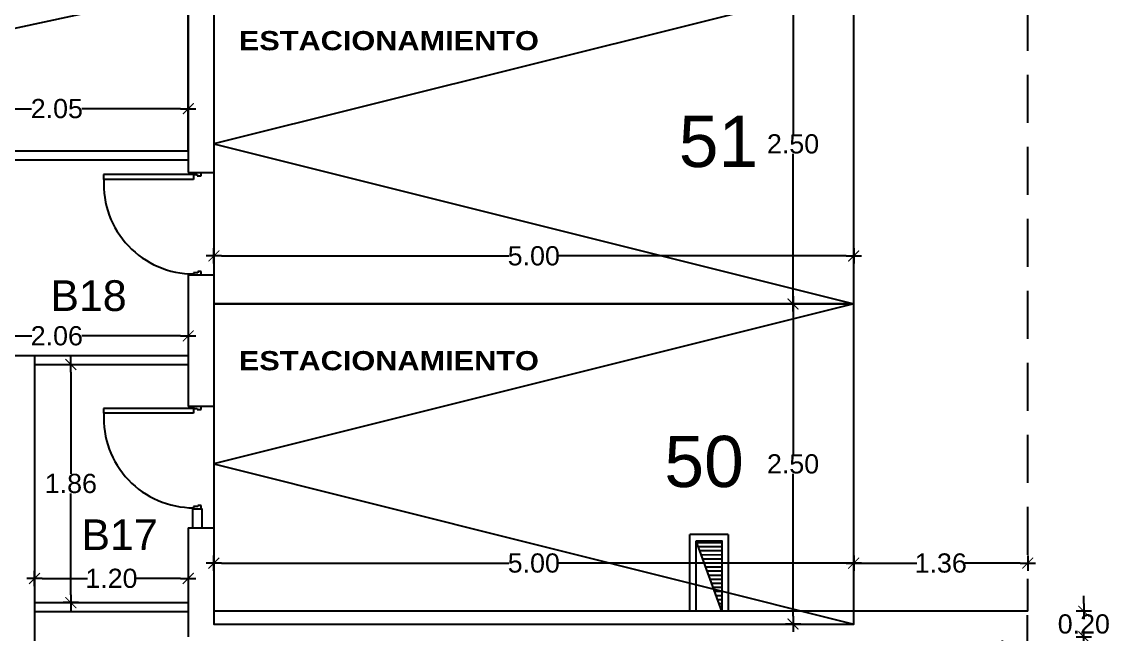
# Model space of a CAD drawing. Header units: millimetres. Extents: x 1217 to 2428, y 234 to 644.
# Drawn here: x 2363.33 to 2371.83, y 360.09 to 364.87 of the extents above; entities that cross this region are included whole.
import ezdxf

# ---------------------------------------------------------------- set-up
doc = ezdxf.new("R2010")
doc.units = ezdxf.units.MM
doc.linetypes.add('HIDDEN2', pattern=[0.1875, 0.125, -0.0625])
doc.layers.get('0').update_dxf_attribs({"lineweight": 5})
for name, color, linetype in [('0.1', 251, 'Continuous'), ('0.3', 6, 'Continuous'), ('A-DOORSYM', 1, 'Continuous'), ('COTAS INTERIORES', 3, 'Continuous'), ('hoja puerta', 2, 'Continuous'), ('Muebles', 8, 'Continuous'), ('MURO', 5, 'Continuous'), ('muros', 7, 'Continuous'), ('Pavimento', 8, 'Continuous'), ('SHAFT', 3, 'Continuous'), ('Texto', 1, 'Continuous'), ('Textos', 2, 'Continuous')]:
    doc.layers.add(name, color=color, linetype=linetype)
doc.styles.add('DIM000', font='')
doc.styles.add('INTERARQ', font='arial.ttf')
doc.styles.get("Standard").update_dxf_attribs({"font": 'arial.ttf'})
doc.styles.get('DIM000').set_extended_font_data('Arial Black')
doc.dimstyles.new('ESCALA_1-50', dxfattribs={"dimtxt": 0.15, "dimasz": 0.06, "dimexe": 0.18, "dimexo": 0.0625, "dimgap": 0, "dimtad": 0, "dimtih": 1, "dimtoh": 1, "dimzin": 0, "dimdsep": 46, "dimtxsty": 'INTERARQ', "dimblk": 'DIMTICK', "dimcen": 0, "dimse1": 1, "dimse2": 1, "dimclrd": 256, "dimclre": 1, "dimclrt": 2, "dimadec": 0, "dimazin": 0, "dimtfac": 4.5, "dimtofl": 0, "dimtmove": 2, "dimatfit": 3, "dimldrblk": 'DIMTICK', "dimfxl": 1, "dimtolj": 1, "dimtzin": 0, "dimarcsym": 0})

# ---------------------------------------------------------------- blocks, each defined once
blk = doc.blocks.new('Simple-A ras - 095 x 202mm_1-19-10_54')
at = {"layer": 'A-DOORSYM'}
blk.add_arc((0.368, 0.035), 0.834, 87.0334, 180, dxfattribs=at)
at = {"layer": 'hoja puerta'}
for p, q in [((0.411, 0.035), (0.411, 0.87)), ((0.456, 0.87), (0.411, 0.87)), ((0.456, 0.035), (0.456, 0.87)), ((-0.455, 0.035), (-0.475, 0.035)), ((-0.455, -0.004), (-0.455, 0.035)), ((0.456, 0.035), (0.411, 0.035)), ((0.455, 0.001), (0.445, 0.001)), ((0.445, 0.001), (0.445, -0.035)), ((0.455, 0.035), (0.455, 0.001)), ((0.475, 0.035), (0.455, 0.035)), ((-0.475, -0.035), (-0.445, -0.035)), ((-0.445, -0.004), (-0.455, -0.004)), ((-0.445, -0.035), (-0.445, -0.004)), ((0.445, -0.035), (0.475, -0.035))]:
    blk.add_line(p, q, dxfattribs=at)
blk = doc.blocks.new('DIMTICK')
at = {"color": 1}
for p, q in [((-1, 0), (1, 0)), ((0, 1), (0, -1))]:
    blk.add_line(p, q, dxfattribs=at)
at = {"color": 3, "const_width": 0.141}
blk.add_lwpolyline([(0.71, 0.71), (-0.71, -0.71)], dxfattribs=at)
blk = doc.blocks.new('*D31')
at = {"layer": 'COTAS INTERIORES', "lineweight": -2, "ltscale": 3, "transparency": 16777216}
for p, q in [((2358.8937, 365.6233), (2361.5396, 365.6233)), ((2364.5746, 365.6233), (2361.9287, 365.6233))]:
    blk.add_line(p, q, dxfattribs=at)
at = {"layer": 'Defpoints', "color": 0, "ltscale": 3, "transparency": 16777216}
for p in [(2364.6346, 365.6233), (2358.8337, 363.8629, 0), (2364.6346, 363.8629, 0)]:
    blk.add_point(p, dxfattribs=at)
at = {"layer": 'COTAS INTERIORES', "lineweight": -2, "ltscale": 3, "transparency": 16777216, "xscale": 0.06, "yscale": 0.06, "zscale": 0.06, "rotation": 180}
blk.add_blockref('DIMTICK', (2358.8337, 365.6233), dxfattribs=at)
at = {"layer": 'COTAS INTERIORES', "lineweight": -2, "ltscale": 3, "transparency": 16777216, "xscale": 0.06, "yscale": 0.06, "zscale": 0.06}
blk.add_blockref('DIMTICK', (2364.6346, 365.6233), dxfattribs=at)
at = {"layer": 'COTAS INTERIORES', "color": 2, "ltscale": 3, "transparency": 16777216, "insert": (2361.7341, 365.6233), "char_height": 0.15, "attachment_point": 5, "style": 'INTERARQ'}
blk.add_mtext('\\A1;5.80', dxfattribs=at)
blk = doc.blocks.new('*D36')
at = {"layer": 'COTAS INTERIORES', "lineweight": -2, "ltscale": 3, "transparency": 16777216}
for p, q in [((2364.8946, 363.0411), (2367.1401, 363.0411)), ((2369.7746, 363.0411), (2367.5292, 363.0411))]:
    blk.add_line(p, q, dxfattribs=at)
at = {"layer": 'Defpoints', "color": 0, "ltscale": 3, "transparency": 16777216}
for p in [(2369.8346, 363.0411), (2364.8346, 362.6657, 0), (2369.8346, 362.6657, 0)]:
    blk.add_point(p, dxfattribs=at)
at = {"layer": 'COTAS INTERIORES', "lineweight": -2, "ltscale": 3, "transparency": 16777216, "xscale": 0.06, "yscale": 0.06, "zscale": 0.06, "rotation": 180}
blk.add_blockref('DIMTICK', (2364.8346, 363.0411), dxfattribs=at)
at = {"layer": 'COTAS INTERIORES', "lineweight": -2, "ltscale": 3, "transparency": 16777216, "xscale": 0.06, "yscale": 0.06, "zscale": 0.06}
blk.add_blockref('DIMTICK', (2369.8346, 363.0411), dxfattribs=at)
at = {"layer": 'COTAS INTERIORES', "color": 2, "ltscale": 3, "transparency": 16777216, "insert": (2367.3346, 363.0411), "char_height": 0.15, "attachment_point": 5, "style": 'INTERARQ'}
blk.add_mtext('\\A1;5.00', dxfattribs=at)
blk = doc.blocks.new('*D37')
at = {"layer": 'COTAS INTERIORES', "lineweight": -2, "ltscale": 3, "transparency": 16777216}
for p, q in [((2364.8946, 360.6412), (2367.1401, 360.6412)), ((2369.7746, 360.6412), (2367.5292, 360.6412))]:
    blk.add_line(p, q, dxfattribs=at)
at = {"layer": 'Defpoints', "color": 0, "ltscale": 3, "transparency": 16777216}
for p in [(2369.8346, 360.6412), (2364.8346, 360.2658, 0), (2369.8346, 360.2658, 0)]:
    blk.add_point(p, dxfattribs=at)
at = {"layer": 'COTAS INTERIORES', "lineweight": -2, "ltscale": 3, "transparency": 16777216, "xscale": 0.06, "yscale": 0.06, "zscale": 0.06, "rotation": 180}
blk.add_blockref('DIMTICK', (2364.8346, 360.6412), dxfattribs=at)
at = {"layer": 'COTAS INTERIORES', "lineweight": -2, "ltscale": 3, "transparency": 16777216, "xscale": 0.06, "yscale": 0.06, "zscale": 0.06}
blk.add_blockref('DIMTICK', (2369.8346, 360.6412), dxfattribs=at)
at = {"layer": 'COTAS INTERIORES', "color": 2, "ltscale": 3, "transparency": 16777216, "insert": (2367.3346, 360.6412), "char_height": 0.15, "attachment_point": 5, "style": 'INTERARQ'}
blk.add_mtext('\\A1;5.00', dxfattribs=at)
blk = doc.blocks.new('*D62')
at = {"layer": 'COTAS INTERIORES', "lineweight": -2, "ltscale": 3, "transparency": 16777216}
for p, q in [((2362.7141, 366.3029), (2362.7141, 365.1894)), ((2362.7141, 363.9229), (2362.7141, 365.0363))]:
    blk.add_line(p, q, dxfattribs=at)
at = {"layer": 'Defpoints', "color": 0, "ltscale": 3, "transparency": 16777216}
for p in [(2362.7141, 366.3629), (2363.4053, 366.3629, 0), (2363.4053, 363.8629, 0)]:
    blk.add_point(p, dxfattribs=at)
at = {"layer": 'COTAS INTERIORES', "lineweight": -2, "ltscale": 3, "transparency": 16777216, "xscale": 0.06, "yscale": 0.06, "zscale": 0.06}
for p, rotation in [((2362.7141, 366.3629), 90), ((2362.7141, 363.8629), 270)]:
    blk.add_blockref('DIMTICK', p, dxfattribs=dict(at, rotation=rotation))
at = {"layer": 'COTAS INTERIORES', "color": 2, "ltscale": 3, "transparency": 16777216, "insert": (2362.7141, 365.1129), "char_height": 0.15, "attachment_point": 5, "style": 'INTERARQ'}
blk.add_mtext('\\A1;2.50', dxfattribs=at)
blk = doc.blocks.new('*D65')
at = {"layer": 'COTAS INTERIORES', "lineweight": -2, "ltscale": 3, "transparency": 16777216}
for p, q in [((2369.3607, 365.1057), (2369.3607, 363.9923)), ((2369.3607, 362.7257), (2369.3607, 363.8391))]:
    blk.add_line(p, q, dxfattribs=at)
at = {"layer": 'Defpoints', "color": 0, "ltscale": 3, "transparency": 16777216}
for p in [(2369.8346, 365.1657, 0), (2369.3607, 362.6657), (2369.8346, 362.6657)]:
    blk.add_point(p, dxfattribs=at)
at = {"layer": 'COTAS INTERIORES', "lineweight": -2, "ltscale": 3, "transparency": 16777216, "xscale": 0.06, "yscale": 0.06, "zscale": 0.06}
for p, rotation in [((2369.3607, 365.1657), 90), ((2369.3607, 362.6657), 270)]:
    blk.add_blockref('DIMTICK', p, dxfattribs=dict(at, rotation=rotation))
at = {"layer": 'COTAS INTERIORES', "color": 2, "ltscale": 3, "transparency": 16777216, "insert": (2369.3607, 363.9157), "char_height": 0.15, "attachment_point": 5, "style": 'INTERARQ'}
blk.add_mtext('\\A1;2.50', dxfattribs=at)
blk = doc.blocks.new('*D66')
at = {"layer": 'COTAS INTERIORES', "lineweight": -2, "ltscale": 3, "transparency": 16777216}
for p, q in [((2369.3607, 362.6057), (2369.3607, 361.4923)), ((2369.3607, 360.2257), (2369.3607, 361.3391))]:
    blk.add_line(p, q, dxfattribs=at)
at = {"layer": 'Defpoints', "color": 0, "ltscale": 3, "transparency": 16777216}
for p in [(2369.8346, 362.6657), (2369.3607, 360.1657), (2369.8346, 360.1657)]:
    blk.add_point(p, dxfattribs=at)
at = {"layer": 'COTAS INTERIORES', "lineweight": -2, "ltscale": 3, "transparency": 16777216, "xscale": 0.06, "yscale": 0.06, "zscale": 0.06}
for p, rotation in [((2369.3607, 362.6657), 90), ((2369.3607, 360.1657), 270)]:
    blk.add_blockref('DIMTICK', p, dxfattribs=dict(at, rotation=rotation))
at = {"layer": 'COTAS INTERIORES', "color": 2, "ltscale": 3, "transparency": 16777216, "insert": (2369.3607, 361.4157), "char_height": 0.15, "attachment_point": 5, "style": 'INTERARQ'}
blk.add_mtext('\\A1;2.50', dxfattribs=at)
blk = doc.blocks.new('*D70')
at = {"layer": 'COTAS INTERIORES', "lineweight": -2, "ltscale": 3, "transparency": 16777216}
for p, q in [((2362.6396, 364.1914), (2363.4105, 364.1914)), ((2364.5746, 364.1914), (2363.8038, 364.1914))]:
    blk.add_line(p, q, dxfattribs=at)
at = {"layer": 'Defpoints', "color": 0, "ltscale": 3, "transparency": 16777216}
for p in [(2364.6346, 364.1914), (2364.6346, 363.8629), (2362.5796, 363.7929, 0)]:
    blk.add_point(p, dxfattribs=at)
at = {"layer": 'COTAS INTERIORES', "lineweight": -2, "ltscale": 3, "transparency": 16777216, "xscale": 0.06, "yscale": 0.06, "zscale": 0.06, "rotation": 180}
blk.add_blockref('DIMTICK', (2362.5796, 364.1914), dxfattribs=at)
at = {"layer": 'COTAS INTERIORES', "lineweight": -2, "ltscale": 3, "transparency": 16777216, "xscale": 0.06, "yscale": 0.06, "zscale": 0.06}
blk.add_blockref('DIMTICK', (2364.6346, 364.1914), dxfattribs=at)
at = {"layer": 'COTAS INTERIORES', "color": 2, "ltscale": 3, "transparency": 16777216, "insert": (2363.6071, 364.1914), "char_height": 0.15, "attachment_point": 5, "style": 'INTERARQ'}
blk.add_mtext('\\A1;2.05', dxfattribs=at)
blk = doc.blocks.new('*D39')
at = {"layer": 'COTAS INTERIORES', "lineweight": -2, "ltscale": 3, "transparency": 16777216}
for p, q in [((2362.6396, 362.4164), (2363.4111, 362.4164)), ((2364.5746, 362.4164), (2363.8032, 362.4164))]:
    blk.add_line(p, q, dxfattribs=at)
at = {"layer": 'Defpoints', "color": 0, "ltscale": 3, "transparency": 16777216}
for p in [(2364.6346, 362.4164), (2362.5796, 362.2633, 0), (2364.6346, 362.2633, 0)]:
    blk.add_point(p, dxfattribs=at)
at = {"layer": 'COTAS INTERIORES', "lineweight": -2, "ltscale": 3, "transparency": 16777216, "xscale": 0.06, "yscale": 0.06, "zscale": 0.06, "rotation": 180}
blk.add_blockref('DIMTICK', (2362.5796, 362.4164), dxfattribs=at)
at = {"layer": 'COTAS INTERIORES', "lineweight": -2, "ltscale": 3, "transparency": 16777216, "xscale": 0.06, "yscale": 0.06, "zscale": 0.06}
blk.add_blockref('DIMTICK', (2364.6346, 362.4164), dxfattribs=at)
at = {"layer": 'COTAS INTERIORES', "color": 2, "ltscale": 3, "transparency": 16777216, "insert": (2363.6071, 362.4164), "char_height": 0.15, "attachment_point": 5, "style": 'INTERARQ'}
blk.add_mtext('\\A1;2.06', dxfattribs=at)
blk = doc.blocks.new('*D76')
at = {"layer": 'COTAS INTERIORES', "lineweight": -2, "ltscale": 3, "transparency": 16777216}
for p, q in [((2363.7169, 362.1333), (2363.7169, 361.3395)), ((2363.7169, 360.3924), (2363.7169, 361.1863))]:
    blk.add_line(p, q, dxfattribs=at)
at = {"layer": 'Defpoints', "color": 0, "ltscale": 3, "transparency": 16777216}
for p in [(2363.6062, 362.1933, 0), (2363.7169, 362.1933), (2363.6062, 360.3324, 0)]:
    blk.add_point(p, dxfattribs=at)
at = {"layer": 'COTAS INTERIORES', "lineweight": -2, "ltscale": 3, "transparency": 16777216, "xscale": 0.06, "yscale": 0.06, "zscale": 0.06}
for p, rotation in [((2363.7169, 362.1933), 90), ((2363.7169, 360.3324), 270)]:
    blk.add_blockref('DIMTICK', p, dxfattribs=dict(at, rotation=rotation))
at = {"layer": 'COTAS INTERIORES', "color": 2, "ltscale": 3, "transparency": 16777216, "insert": (2363.7169, 361.2629), "char_height": 0.15, "attachment_point": 5, "style": 'INTERARQ'}
blk.add_mtext('\\A1;1.86', dxfattribs=at)
blk = doc.blocks.new('*D77')
at = {"layer": 'COTAS INTERIORES', "lineweight": -2, "ltscale": 3, "transparency": 16777216}
for p, q in [((2363.4927, 360.5216), (2363.8462, 360.5216)), ((2364.5746, 360.5216), (2364.2212, 360.5216))]:
    blk.add_line(p, q, dxfattribs=at)
at = {"layer": 'Defpoints', "color": 0, "ltscale": 3, "transparency": 16777216}
for p in [(2363.4327, 360.5298, 0), (2364.6346, 360.5462, 0), (2364.6346, 360.5216)]:
    blk.add_point(p, dxfattribs=at)
at = {"layer": 'COTAS INTERIORES', "lineweight": -2, "ltscale": 3, "transparency": 16777216, "xscale": 0.06, "yscale": 0.06, "zscale": 0.06, "rotation": 180}
blk.add_blockref('DIMTICK', (2363.4327, 360.5216), dxfattribs=at)
at = {"layer": 'COTAS INTERIORES', "lineweight": -2, "ltscale": 3, "transparency": 16777216, "xscale": 0.06, "yscale": 0.06, "zscale": 0.06}
blk.add_blockref('DIMTICK', (2364.6346, 360.5216), dxfattribs=at)
at = {"layer": 'COTAS INTERIORES', "color": 2, "ltscale": 3, "transparency": 16777216, "insert": (2364.0337, 360.5216), "char_height": 0.15, "attachment_point": 5, "style": 'INTERARQ'}
blk.add_mtext('\\A1;1.20', dxfattribs=at)
blk = doc.blocks.new('*D132')
at = {"layer": 'COTAS INTERIORES', "lineweight": -2, "ltscale": 3, "transparency": 16777216}
for p, q in [((2371.6331, 360.3247), (2371.6331, 360.3847)), ((2371.6331, 360.0057), (2371.6331, 359.9457))]:
    blk.add_line(p, q, dxfattribs=at)
at = {"layer": 'Defpoints', "color": 0, "ltscale": 3, "transparency": 16777216}
for p in [(2371.1948, 360.2647, 0), (2370.9946, 360.0657, 0), (2371.6331, 360.0657)]:
    blk.add_point(p, dxfattribs=at)
at = {"layer": 'COTAS INTERIORES', "lineweight": -2, "ltscale": 3, "transparency": 16777216, "xscale": 0.06, "yscale": 0.06, "zscale": 0.06}
for p, rotation in [((2371.6331, 360.2647), 270), ((2371.6331, 360.0657), 90)]:
    blk.add_blockref('DIMTICK', p, dxfattribs=dict(at, rotation=rotation))
at = {"layer": 'COTAS INTERIORES', "color": 2, "ltscale": 3, "transparency": 16777216, "insert": (2371.6331, 360.1652), "char_height": 0.15, "attachment_point": 5, "style": 'INTERARQ'}
blk.add_mtext('\\A1;0.20', dxfattribs=at)
blk = doc.blocks.new('*D133')
at = {"layer": 'COTAS INTERIORES', "lineweight": -2, "ltscale": 3, "transparency": 16777216}
for p, q in [((2371.6331, 360.0057), (2371.6331, 358.7923)), ((2371.6331, 357.4257), (2371.6331, 358.6391))]:
    blk.add_line(p, q, dxfattribs=at)
at = {"layer": 'Defpoints', "color": 0, "ltscale": 3, "transparency": 16777216}
for p in [(2370.9946, 360.0657, 0), (2370.0446, 357.3657), (2371.6331, 357.3657)]:
    blk.add_point(p, dxfattribs=at)
at = {"layer": 'COTAS INTERIORES', "lineweight": -2, "ltscale": 3, "transparency": 16777216, "xscale": 0.06, "yscale": 0.06, "zscale": 0.06}
for p, rotation in [((2371.6331, 360.0657), 90), ((2371.6331, 357.3657), 270)]:
    blk.add_blockref('DIMTICK', p, dxfattribs=dict(at, rotation=rotation))
at = {"layer": 'COTAS INTERIORES', "color": 2, "ltscale": 3, "transparency": 16777216, "insert": (2371.6331, 358.7157), "char_height": 0.15, "attachment_point": 5, "style": 'INTERARQ'}
blk.add_mtext('\\A1;2.70', dxfattribs=at)
blk = doc.blocks.new('*D47')
at = {"layer": 'COTAS INTERIORES', "lineweight": -2, "ltscale": 3, "transparency": 16777216}
for p, q in [((2369.8946, 360.6412), (2370.327, 360.6412)), ((2371.1348, 360.6412), (2370.7024, 360.6412))]:
    blk.add_line(p, q, dxfattribs=at)
at = {"layer": 'Defpoints', "color": 0, "ltscale": 3, "transparency": 16777216}
for p in [(2371.1948, 360.6412), (2369.8346, 360.2658, 0), (2371.1948, 360.2647)]:
    blk.add_point(p, dxfattribs=at)
at = {"layer": 'COTAS INTERIORES', "lineweight": -2, "ltscale": 3, "transparency": 16777216, "xscale": 0.06, "yscale": 0.06, "zscale": 0.06, "rotation": 180}
blk.add_blockref('DIMTICK', (2369.8346, 360.6412), dxfattribs=at)
at = {"layer": 'COTAS INTERIORES', "lineweight": -2, "ltscale": 3, "transparency": 16777216, "xscale": 0.06, "yscale": 0.06, "zscale": 0.06}
blk.add_blockref('DIMTICK', (2371.1948, 360.6412), dxfattribs=at)
at = {"layer": 'COTAS INTERIORES', "color": 2, "ltscale": 3, "transparency": 16777216, "insert": (2370.5147, 360.6412), "char_height": 0.15, "attachment_point": 5, "style": 'INTERARQ'}
blk.add_mtext('\\A1;1.36', dxfattribs=at)

msp = doc.modelspace()

# ---------------------------------------------------------------- hatches: boundary and pattern name
at = {"layer": 'SHAFT', "linetype": 'ByBlock'}
h = msp.add_hatch(dxfattribs=at)
h.set_pattern_fill('ANSI31', color=256, scale=0.01, angle=-405, style=0)
h.set_pattern_definition([(180, (7755708.66231, -381186.659112), (-6e-17, -0.03175000233469), [])])
h.paths.add_polyline_path([(2368.60379, 360.81559), (2368.80371, 360.26577), (2368.80371, 360.61481), (2368.80371, 360.81542)])

# ---------------------------------------------------------------- linework, layer by layer
at = {"layer": '0.1', "color": 1, "linetype": 'HIDDEN2', "ltscale": 3}
msp.add_line((2371.19359, 368.39284, 0), (2371.19228, 360.26474, 0), dxfattribs=at)
at = {"layer": '0.3'}
for p, q in [((2361.30266, 363.86285, 0), (2364.63462, 363.86285, 0)), ((2362.57962, 363.79285, 0), (2364.63462, 363.79285, 0)), ((2368.55379, 360.26574, 0), (2368.55379, 360.86559, 0)), ((2368.85371, 360.86542, 0), (2368.85371, 360.26577, 0)), ((2368.60379, 360.26577, 0), (2368.60379, 360.81559, 0)), ((2368.80371, 360.81542, 0), (2368.80371, 360.26577, 0))]:
    msp.add_line(p, q, dxfattribs=at)
at = {"layer": '0.3', "elevation": 0}
for points in [[(2363.43267, 362.26331), (2364.63462, 362.26331)], [(2363.43267, 362.19331), (2364.63462, 362.19331)], [(2364.67054, 360.91573), (2364.67054, 361.06587), (2364.74054, 361.06587), (2364.74054, 360.91573)], [(2368.85371, 360.86542), (2368.55379, 360.86559)], [(2368.60379, 360.81559), (2368.80371, 360.81559)], [(2363.43269, 360.33244), (2364.63462, 360.33244)], [(2363.43269, 360.26244), (2364.63462, 360.26244)]]:
    msp.add_lwpolyline(points, dxfattribs=at)
at = {"layer": '0.3', "ltscale": 3, "elevation": 0}
msp.add_lwpolyline([(2368.60379, 360.81559), (2368.80371, 360.81559), (2368.80371, 360.26576), (2368.60379, 360.26576)], close=True, dxfattribs=at)
at = {"layer": 'MURO', "color": 1, "ltscale": 3, "elevation": 0}
for points in [[(2358.83364, 366.36285), (2358.83364, 363.86285), (2364.63461, 363.86285), (2364.63461, 366.36285), (2358.83364, 366.36285)], [(2364.83462, 365.1657), (2364.83462, 362.6657), (2369.83462, 362.6657), (2369.83462, 365.1657), (2364.83462, 365.1657)], [(2364.83462, 362.6657), (2364.83462, 360.1657), (2369.83462, 360.1657), (2369.83462, 362.6657), (2364.83462, 362.6657)]]:
    msp.add_lwpolyline(points, dxfattribs=at)
at = {"layer": 'muros'}
for p, q in [((2364.83462, 366.46616, 0), (2364.83462, 363.69286, 0)), ((2364.63461, 366.26615, 0), (2364.63462, 363.69286, 0)), ((2364.63462, 362.89301, 0), (2364.63462, 361.86573, 0)), ((2364.83462, 362.89301, 0), (2364.83462, 361.86573, 0)), ((2371.19462, 360.26474, 0), (2364.83462, 360.26576, 0))]:
    msp.add_line(p, q, dxfattribs=at)
at = {"layer": 'muros', "ltscale": 3, "elevation": 0}
for points in [[(2364.63462, 363.69286), (2364.83462, 363.69286)], [(2364.63462, 362.89301), (2364.83462, 362.89301)]]:
    msp.add_lwpolyline(points, dxfattribs=at)
at = {"layer": 'muros', "elevation": 0}
for points in [[(2358.78366, 362.2633), (2363.43267, 362.26331)], [(2363.13962, 362.26331), (2363.43267, 362.26331), (2363.4327, 359.31244)], [(2364.83462, 361.86573), (2364.63462, 361.86573)], [(2364.63462, 360.91573), (2364.83462, 360.91573), (2364.83462, 360.26572)], [(2364.63462, 360.91573), (2364.63462, 360.06572)], [(2370.99457, 360.03572), (2370.99457, 355.46488), (2371.19351, 355.46488), (2371.19351, 360.23474)]]:
    msp.add_lwpolyline(points, dxfattribs=at)
at = {"layer": 'Pavimento', "color": 251, "ltscale": 3, "elevation": 0}
for points in [[(2358.83364, 366.36285), (2364.63461, 365.11285), (2358.83364, 363.86285)], [(2369.83462, 365.1657), (2364.83462, 363.9157), (2369.83462, 362.6657)], [(2369.83462, 362.6657), (2364.83462, 361.4157), (2369.83462, 360.1657)]]:
    msp.add_lwpolyline(points, dxfattribs=at)
at = {"layer": 'SHAFT', "linetype": 'ByBlock', "elevation": 0}
msp.add_lwpolyline([(2368.80371, 360.26577), (2368.60379, 360.81559)], dxfattribs=at)

# ---------------------------------------------------------------- block references
at = {"layer": 'Muebles', "xscale": 0.8419512961841886, "yscale": 0.8419512961841886, "zscale": 0.8419512961841886, "rotation": 89.99998766254342}
for p in [(2364.70515, 363.29294, 0), (2364.70515, 361.4658, 0)]:
    msp.add_blockref('Simple-A ras - 095 x 202mm_1-19-10_54', p, dxfattribs=at)

# ---------------------------------------------------------------- texts
at = {"layer": 'Texto', "width": 1.5818117, "attachment_point": 5}
for s, insert, char_height in [('51', (2368.77808, 363.93264, 0), 0.4), ('B18', (2363.85453, 362.72921, 0), 0.24), ('50', (2368.66535, 361.43264, 0), 0.4), ('B17', (2364.09761, 360.86276, 0), 0.24)]:
    msp.add_mtext(s, dxfattribs=dict(at, insert=insert, char_height=char_height))
at = {"layer": 'Textos', "color": 7, "style": 'DIM000'}
for p in [(2365.02956, 364.64781, 0), (2365.02956, 362.14781, 0)]:
    msp.add_text('ESTACIONAMIENTO', height=0.15, dxfattribs=at).set_placement(p)

# ---------------------------------------------------------------- dimensions: what is measured, and where the dimension line sits
at = {"layer": 'COTAS INTERIORES', "ltscale": 3}
for base, p1, p2, picture, middle in [((2362.71411, 366.36285), (2363.40531, 363.86285, 0), (2363.40531, 366.36285, 0), '*D62', (2362.71411, 365.11285)), ((2369.36068, 362.6657), (2369.83462, 365.1657, 0), (2369.83462, 362.6657), '*D65', (2369.36068, 363.9157)), ((2369.36068, 360.1657, 0), (2369.83462, 362.6657, 0), (2369.83462, 360.1657, 0), '*D66', (2369.36068, 361.4157, 0)), ((2363.71688, 362.19331), (2363.60623, 360.33244, 0), (2363.60622, 362.19331, 0), '*D76', (2363.71688, 361.26287)), ((2371.63307, 360.06572), (2371.1948, 360.26474, 0), (2370.99462, 360.06572, 0), '*D132', (2371.63307, 360.16523)), ((2371.63307, 357.36572), (2370.99462, 360.06572, 0), (2370.04462, 357.36572), '*D133', (2371.63307, 358.71572))]:
    dim = msp.add_linear_dim(base=base, p1=p1, p2=p2, angle=90, dimstyle='ESCALA_1-50', dxfattribs=at)
    dim.commit()
    dim.dimension.update_dxf_attribs({"geometry": picture, "text_midpoint": middle})
for base, p1, p2, picture, middle in [((2364.63462, 365.6233, 0), (2358.83366, 363.86286, 0), (2364.63462, 363.86286, 0), '*D31', (2361.73414, 365.6233, 0)), ((2364.634615, 364.1914048, 0), (2362.5796151, 363.792854, 0.0000001), (2364.634615, 363.862854, 0), '*D70', (2363.6071151, 364.1914048, 0)), ((2369.83461, 363.04113, 0), (2364.83462, 362.6657, 0), (2369.83461, 362.6657, 0), '*D36', (2367.33461, 363.04113, 0)), ((2364.634617301, 362.4164351371), (2362.579617301, 362.2633060403, 0.0000001377), (2364.634617301, 362.2633095895, 0.0000001699), '*D39', (2363.607117301, 362.4164351371)), ((2369.83461, 360.64119, 0), (2364.83462, 360.26576, 0), (2369.83461, 360.26576, 0), '*D37', (2367.33462, 360.64119, 0)), ((2371.1948, 360.64119), (2369.83461, 360.26576, 0), (2371.1948, 360.26474), '*D47', (2370.5147, 360.64119)), ((2364.63462, 360.5216), (2363.43269, 360.52981, 0), (2364.63462, 360.54623, 0), '*D77', (2364.03365, 360.5216))]:
    dim = msp.add_linear_dim(base=base, p1=p1, p2=p2, dimstyle='ESCALA_1-50', dxfattribs=at)
    dim.commit()
    dim.dimension.update_dxf_attribs({"geometry": picture, "text_midpoint": middle})

doc.saveas('drawing.dxf')
